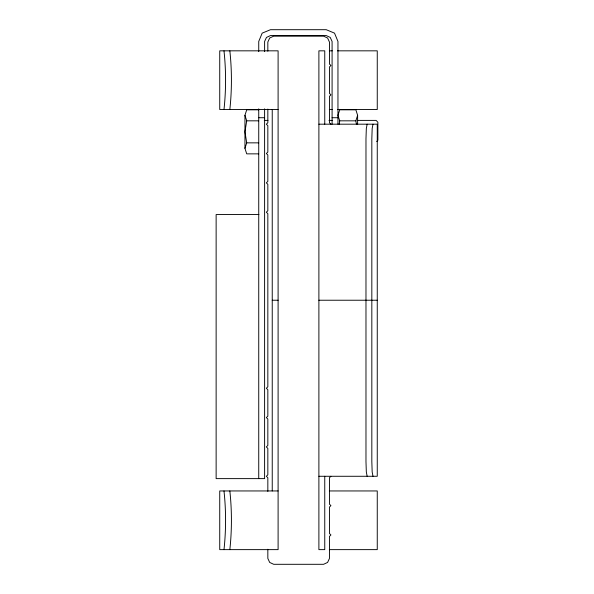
<?xml version="1.0" encoding="UTF-8"?>
<svg xmlns="http://www.w3.org/2000/svg" width="594" height="594" viewBox="0 0 594 594"><rect width="100%" height="100%" fill="white"/><g stroke="black" fill="none" stroke-linecap="round" stroke-linejoin="round"><path stroke-width="0.89" d="M258.739 109.816L246.71 109.816L244.951 115.318L246.71 120.827L244.951 131.838L246.71 142.85L244.951 148.352L246.71 153.861L258.739 153.861M339.181 124.213L339.723 120.827L337.956 115.318L339.723 109.816L355.858 109.816L357.618 115.318L357.618 124.495M223.99 109.511C226.091 90.162 226.091 70.174 223.99 50.832M229.841 109.511C231.942 90.162 231.942 70.174 229.841 50.832M223.99 549.628C226.091 530.279 226.091 510.291 223.99 490.948M229.841 549.628C231.942 530.279 231.942 510.291 229.841 490.948M367.151 124.183L366.327 128.482L365.978 138.855L365.978 461.605L366.327 471.978L367.151 476.277M373.002 124.183L372.171 128.482L371.829 138.855L371.829 461.605L372.171 471.978L373.002 476.277M356.4 124.213L355.858 120.827L357.618 115.318M376.693 141.528L377.866 140.295L377.866 122.245L376.106 120.396L357.618 120.396M330.917 476.277L329.447 477.747L329.447 504.15L330.917 505.62L329.447 507.083L329.447 533.494L330.917 534.956L329.447 536.427L329.447 558.434L327.591 562.436L323.582 564.3L273.7 564.3L269.691 562.436L267.835 558.434L267.835 549.264M329.314 50.832L332.269 50.832M337.511 50.832L377.257 50.832L377.257 109.511L337.511 109.511M278.103 109.511L219.735 109.511L219.735 50.832L278.103 50.832L278.103 549.628L219.735 549.628L219.735 490.948L278.103 490.948M329.314 109.511L332.269 109.511M258.739 117.723L264.605 117.723M332.091 117.723L337.956 117.723M264.285 120.396L267.983 120.396M328.972 120.396L332.67 120.396M246.71 120.827L258.739 120.827M339.723 120.827L355.858 120.827M318.889 124.183L377.257 124.183L377.257 476.277L318.889 476.277M246.71 142.85L258.739 142.85M258.932 214.553L216.134 214.553L216.134 478.623L264.605 478.623L264.605 108.821M272.238 300.23L278.103 300.23M318.889 300.23L365.756 300.23M365.978 300.23L377.257 300.23M329.314 490.948L377.257 490.948L377.257 549.628L329.314 549.628M330.917 124.183L329.447 122.713L329.447 96.31L330.917 94.84L329.447 93.377L329.447 66.966L330.917 65.496L329.447 64.033L329.447 42.026L327.591 38.016L323.582 36.16L273.7 36.16L269.691 38.016L267.835 42.026L267.835 51.195M337.956 124.146L337.956 41.439L334.526 33.138L326.225 29.7L270.478 29.7L262.177 33.138L258.739 41.439L258.739 51.626M332.091 124.146L332.091 41.439L330.234 37.429L326.225 35.566L270.478 35.566L266.468 37.429L264.605 41.439L264.605 51.626M324.755 124.183L324.755 50.832L318.889 50.832L318.889 549.628L324.755 549.628L324.755 476.277M272.238 109.511L272.238 490.948M267.835 109.058L267.835 122.713L266.364 124.183L267.835 125.646L267.835 152.057L266.364 153.519L267.835 154.989L267.835 181.4L266.364 182.863L267.835 184.333L267.835 210.736L266.364 212.207L267.835 213.669L267.835 386.783L266.364 388.253L267.835 389.723L267.835 416.127L266.364 417.597L267.835 419.06L267.835 445.47L266.364 446.933L267.835 448.403L267.835 474.806L266.364 476.277L267.835 477.747L267.835 491.401M258.739 108.821L258.739 478.623M244.951 115.318L244.951 148.352"/></g></svg>
